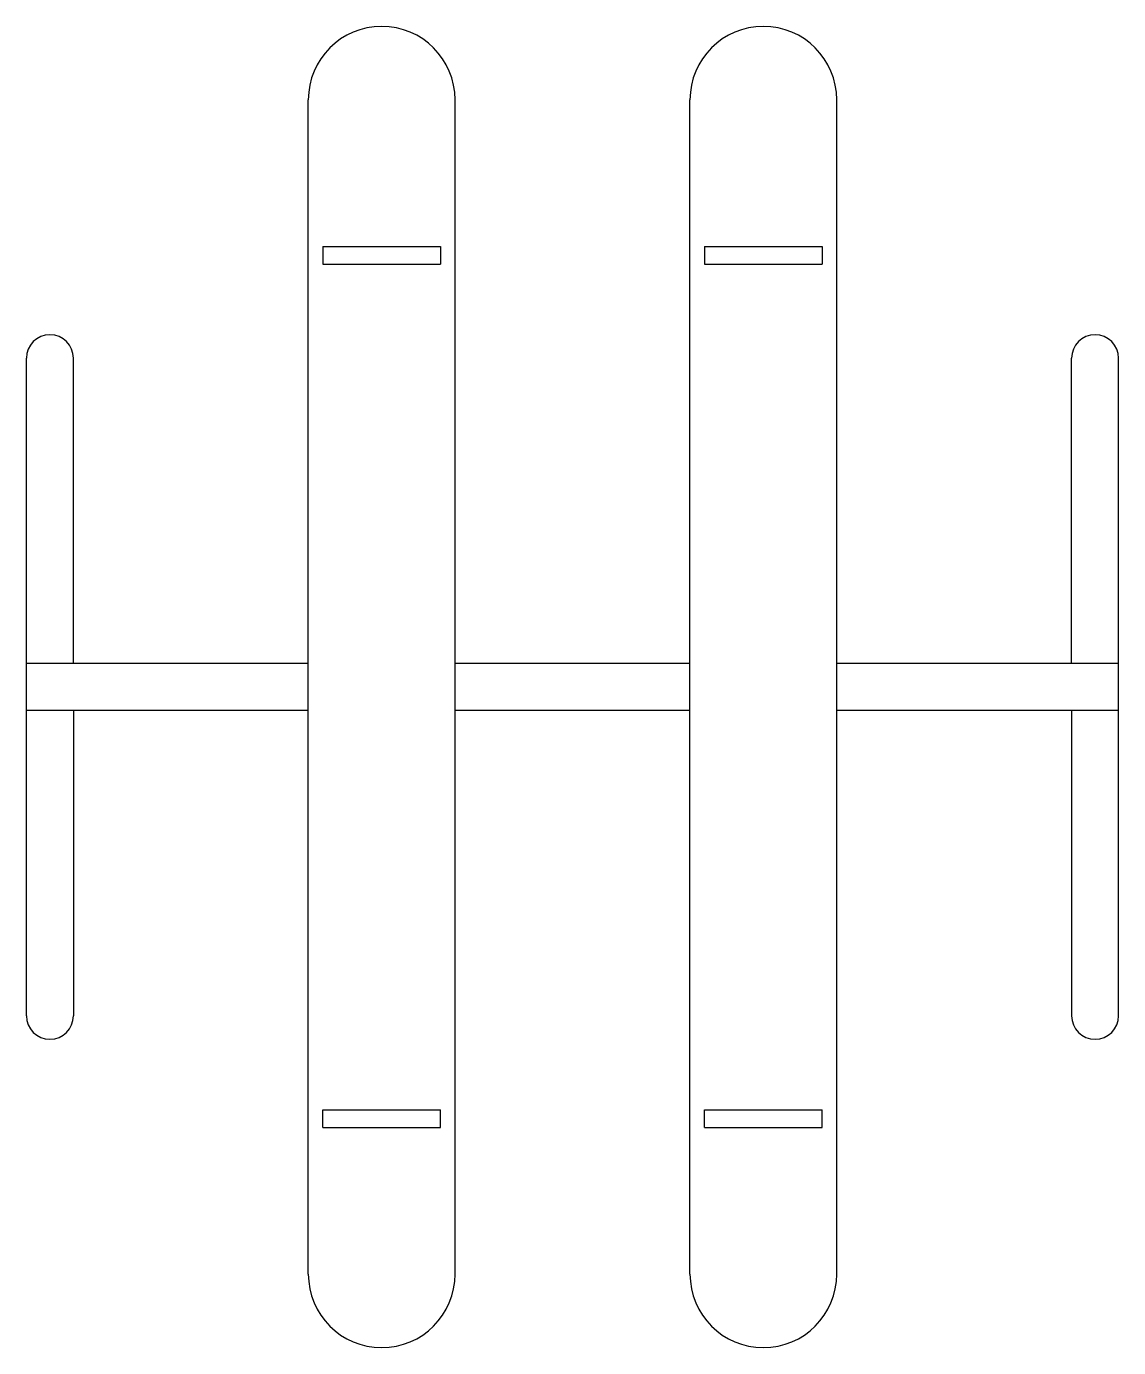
# Model space of a CAD drawing. Header units: millimetres. Extents: x 1471.69 to 1473.55, y 1336.35 to 1338.6.
import ezdxf

# ---------------------------------------------------------------- set-up
doc = ezdxf.new("R2010")
doc.units = ezdxf.units.MM
doc.header["$LTSCALE"] = 10
doc.layers.add('Playground', color=2, linetype='Continuous')

msp = doc.modelspace()

# ---------------------------------------------------------------- linework, layer by layer
at = {"layer": 'Playground'}
for p, q in [((1472.1707, 1336.4719), (1472.1707, 1338.4719)), ((1472.4207, 1336.4719), (1472.4207, 1338.4719)), ((1472.8207, 1336.4719), (1472.8207, 1338.4719)), ((1473.0707, 1336.4719), (1473.0707, 1338.4719)), ((1472.1957, 1338.2219), (1472.1957, 1338.1919)), ((1472.1957, 1338.2219), (1472.3957, 1338.2219)), ((1472.3957, 1338.2219), (1472.3957, 1338.1919)), ((1472.8457, 1338.2219), (1473.0457, 1338.2219)), ((1472.8457, 1338.2219), (1472.8457, 1338.1919)), ((1473.0457, 1338.2219), (1473.0457, 1338.1919)), ((1472.1957, 1338.1919), (1472.3957, 1338.1919)), ((1472.8457, 1338.1919), (1473.0457, 1338.1919)), ((1471.6907, 1336.9119), (1471.6907, 1338.0319)), ((1471.7707, 1337.5119), (1471.7707, 1338.0319)), ((1473.4707, 1337.5119), (1473.4707, 1338.0319)), ((1473.5507, 1336.9119), (1473.5507, 1338.0319)), ((1472.1707, 1337.5119), (1471.6907, 1337.5119)), ((1472.8207, 1337.5119), (1472.4207, 1337.5119)), ((1473.5507, 1337.5119), (1473.0707, 1337.5119)), ((1472.1707, 1337.4319), (1471.6907, 1337.4319)), ((1471.7707, 1337.4319), (1471.7707, 1336.9119)), ((1472.8207, 1337.4319), (1472.4207, 1337.4319)), ((1473.5507, 1337.4319), (1473.0707, 1337.4319)), ((1473.4707, 1337.4319), (1473.4707, 1336.9119)), ((1472.1957, 1336.7219), (1472.1957, 1336.7519)), ((1472.1957, 1336.7519), (1472.3957, 1336.7519)), ((1472.3957, 1336.7219), (1472.3957, 1336.7519)), ((1472.8457, 1336.7519), (1473.0457, 1336.7519)), ((1472.8457, 1336.7219), (1472.8457, 1336.7519)), ((1473.0457, 1336.7219), (1473.0457, 1336.7519)), ((1472.1957, 1336.7219), (1472.3957, 1336.7219)), ((1472.8457, 1336.7219), (1473.0457, 1336.7219))]:
    msp.add_line(p, q, dxfattribs=at)
for centre, radius, start, end in [((1472.2957, 1338.4719), 0.125, 0, 180), ((1472.9457, 1338.4719), 0.125, 0, 180), ((1471.7307, 1338.0319), 0.04, 0, 180), ((1473.5107, 1338.0319), 0.04, 0, 180), ((1471.7307, 1336.9119), 0.04, 180, 0), ((1473.5107, 1336.9119), 0.04, 180, 0), ((1472.2957, 1336.4719), 0.125, 180, 0), ((1472.9457, 1336.4719), 0.125, 180, 0)]:
    msp.add_arc(centre, radius, start, end, dxfattribs=at)

doc.saveas('drawing.dxf')
